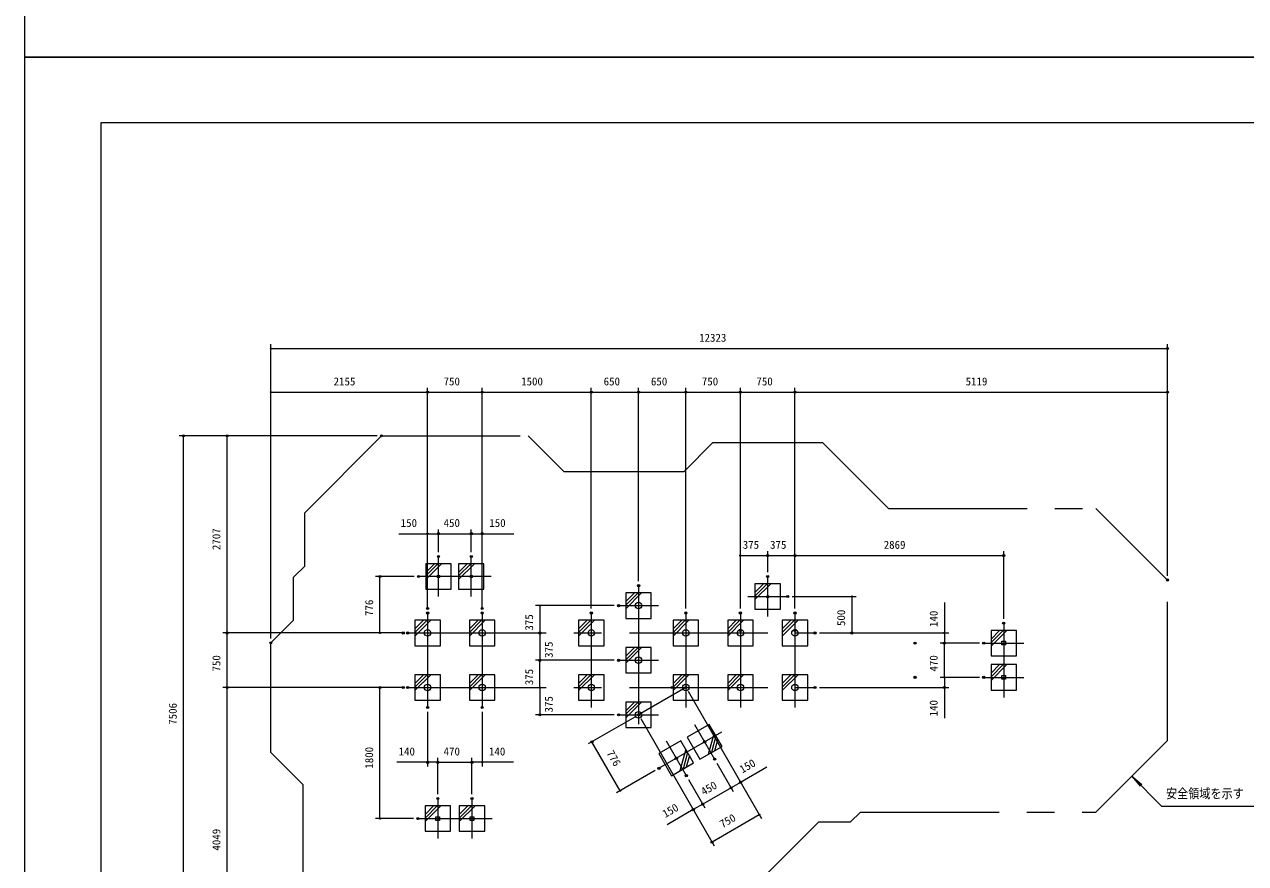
# Model space of a CAD drawing. Units: millimetres on the paper, scale 1:60. Extents: x 0 to 420, y -297 to 594.
# Drawn here: x 0 to 279.7, y -184.6 to 7.5 of the extents above; entities that cross this region are included whole.
import ezdxf
from ezdxf.enums import TextEntityAlignment as Align

# ---------------------------------------------------------------- set-up
doc = ezdxf.new("R2010")
doc.units = ezdxf.units.MM
doc.header["$PDMODE"] = 32
doc.header["$PDSIZE"] = 0.5
doc.linetypes.add('USER2', pattern=[50.8, 31.75, -6.35, 6.35, -6.35])
doc.linetypes.add('USER3', pattern=[63.5, 31.75, -6.35, 6.35, -6.35, 6.35, -6.35])
doc.layers.add('DEFPOINTS_3', color=7, linetype='Continuous', lineweight=9)
doc.layers.add('LY_1', color=7, linetype='Continuous', lineweight=9)
doc.styles.add('ＭＳ ゴシック', font='')
doc.styles.get('ＭＳ ゴシック').set_extended_font_data('MS Gothic')

# ---------------------------------------------------------------- blocks, each defined once
blk = doc.blocks.new('-000-_DOTSMALL')
at = {"color": 7, "linetype": 'Continuous', "lineweight": 9}
blk.add_circle((0, 0), 0.0625, dxfattribs=at)
blk.add_circle((0, 0), 0.0625, dxfattribs=at)

msp = doc.modelspace()

# ---------------------------------------------------------------- linework, layer by layer
at = {"layer": 'DEFPOINTS_3'}
for p, q in [((0, 297), (0, 0)), ((420, 0), (0, 0)), ((0, 0), (0, -297)), ((0, 0), (420, 0))]:
    msp.add_line(p, q, dxfattribs=at)
at = {"layer": 'LY_1'}
for p, q in [((402.5, -15), (17.5, -15)), ((17.5, -15), (17.5, -282)), ((97.767, -115.984), (91.934, -115.984)), ((91.934, -115.984), (91.934, -121.817)), ((97.767, -121.817), (97.767, -115.984)), ((105.267, -115.984), (99.434, -115.984)), ((99.434, -115.984), (99.434, -121.817)), ((105.267, -121.817), (105.267, -115.984)), ((91.934, -121.817), (97.767, -121.817)), ((99.434, -121.817), (105.267, -121.817)), ((143.593, -122.659), (137.759, -122.659)), ((137.759, -122.659), (137.759, -128.492)), ((143.593, -128.492), (143.593, -122.659)), ((173.168, -120.575), (167.335, -120.575)), ((167.335, -120.575), (167.335, -126.409)), ((173.168, -126.409), (173.168, -120.575)), ((137.759, -128.492), (143.593, -128.492)), ((167.335, -126.409), (173.168, -126.409)), ((95.267, -128.909), (89.434, -128.909)), ((89.434, -128.909), (89.434, -134.742)), ((95.267, -134.742), (95.267, -128.909)), ((107.767, -128.909), (101.934, -128.909)), ((101.934, -128.909), (101.934, -134.742)), ((107.767, -134.742), (107.767, -128.909)), ((132.767, -128.909), (126.934, -128.909)), ((126.934, -128.909), (126.934, -134.742)), ((132.767, -134.742), (132.767, -128.909)), ((154.418, -128.909), (148.585, -128.909)), ((148.585, -128.909), (148.585, -134.742)), ((154.418, -134.742), (154.418, -128.909)), ((166.918, -128.909), (161.085, -128.909)), ((161.085, -128.909), (161.085, -134.742)), ((166.918, -134.742), (166.918, -128.909)), ((179.418, -128.909), (173.585, -128.909)), ((173.585, -128.909), (173.585, -134.742)), ((179.418, -134.742), (179.418, -128.909)), ((227.235, -131.242), (221.401, -131.242)), ((221.401, -131.242), (221.401, -137.075)), ((227.235, -137.075), (227.235, -131.242)), ((223.901, -134.575), (223.901, -133.742)), ((223.901, -133.742), (224.735, -133.742)), ((224.735, -133.742), (224.735, -134.575)), ((89.434, -134.742), (95.267, -134.742)), ((101.934, -134.742), (107.767, -134.742)), ((126.934, -134.742), (132.767, -134.742)), ((143.593, -135.159), (137.759, -135.159)), ((137.759, -135.159), (137.759, -140.992)), ((143.593, -140.992), (143.593, -135.159)), ((148.585, -134.742), (154.418, -134.742)), ((161.085, -134.742), (166.918, -134.742)), ((173.585, -134.742), (179.418, -134.742)), ((224.735, -134.575), (223.901, -134.575)), ((221.401, -137.075), (227.235, -137.075)), ((227.235, -139.075), (221.401, -139.075)), ((221.401, -139.075), (221.401, -144.909)), ((227.235, -144.909), (227.235, -139.075)), ((95.267, -141.409), (89.434, -141.409)), ((89.434, -141.409), (89.434, -147.242)), ((95.267, -147.242), (95.267, -141.409)), ((107.767, -141.409), (101.934, -141.409)), ((101.934, -141.409), (101.934, -147.242)), ((107.767, -147.242), (107.767, -141.409)), ((132.767, -141.409), (126.934, -141.409)), ((126.934, -141.409), (126.934, -147.242)), ((132.767, -147.242), (132.767, -141.409)), ((137.759, -140.992), (143.593, -140.992)), ((154.418, -141.409), (148.585, -141.409)), ((148.585, -141.409), (148.585, -147.242)), ((154.418, -147.242), (154.418, -141.409)), ((166.918, -141.409), (161.085, -141.409)), ((161.085, -141.409), (161.085, -147.242)), ((166.918, -147.242), (166.918, -141.409)), ((179.418, -141.409), (173.585, -141.409)), ((173.585, -141.409), (173.585, -147.242)), ((179.418, -147.242), (179.418, -141.409)), ((223.901, -142.409), (223.901, -141.575)), ((223.901, -141.575), (224.735, -141.575)), ((224.735, -142.409), (223.901, -142.409)), ((224.735, -141.575), (224.735, -142.409)), ((221.401, -144.909), (227.235, -144.909)), ((89.434, -147.242), (95.267, -147.242)), ((101.934, -147.242), (107.767, -147.242)), ((126.934, -147.242), (132.767, -147.242)), ((143.593, -147.659), (137.759, -147.659)), ((137.759, -147.659), (137.759, -153.492)), ((143.593, -153.492), (143.593, -147.659)), ((148.585, -147.242), (154.418, -147.242)), ((161.085, -147.242), (166.918, -147.242)), ((173.585, -147.242), (179.418, -147.242)), ((137.759, -153.492), (143.593, -153.492)), ((156.866, -152.784), (151.814, -155.701)), ((159.783, -157.836), (156.866, -152.784)), ((150.371, -156.534), (145.319, -159.451)), ((153.288, -161.586), (150.371, -156.534)), ((151.814, -155.701), (154.731, -160.753)), ((154.731, -160.753), (159.783, -157.836)), ((145.319, -159.451), (148.236, -164.503)), ((148.236, -164.503), (153.288, -161.586)), ((97.601, -171.409), (91.767, -171.409)), ((91.767, -171.409), (91.767, -177.242)), ((97.601, -177.242), (97.601, -171.409)), ((105.434, -171.409), (99.601, -171.409)), ((99.601, -171.409), (99.601, -177.242)), ((105.434, -177.242), (105.434, -171.409)), ((94.267, -174.742), (94.267, -173.909)), ((94.267, -173.909), (95.101, -173.909)), ((95.101, -174.742), (94.267, -174.742)), ((95.101, -173.909), (95.101, -174.742)), ((102.101, -174.742), (102.101, -173.909)), ((102.101, -173.909), (102.934, -173.909)), ((102.934, -174.742), (102.101, -174.742)), ((102.934, -173.909), (102.934, -174.742)), ((91.767, -177.242), (97.601, -177.242)), ((99.601, -177.242), (105.434, -177.242))]:
    msp.add_line(p, q, dxfattribs=at)
at = {"layer": 'LY_1', "lineweight": 18}
for p, q in [((56.434, -133.095), (56.434, -65.702)), ((56.434, -66.702), (261.818, -66.702)), ((261.818, -118.713), (261.818, -65.702)), ((56.434, -133.095), (56.434, -75.702)), ((56.434, -76.702), (92.351, -76.702)), ((92.351, -126.242), (92.351, -75.702)), ((92.351, -76.702), (104.851, -76.702)), ((104.851, -126.242), (104.851, -75.702)), ((104.851, -76.702), (129.851, -76.702)), ((129.851, -126.242), (129.851, -75.702)), ((129.851, -76.702), (140.676, -76.702)), ((140.676, -119.992), (140.676, -75.702)), ((140.676, -76.702), (151.501, -76.702)), ((151.501, -126.242), (151.501, -75.702)), ((151.501, -76.702), (164.001, -76.702)), ((164.001, -126.242), (164.001, -75.702)), ((164.001, -76.702), (176.501, -76.702)), ((176.501, -126.242), (176.501, -75.702)), ((176.501, -76.702), (261.818, -76.702)), ((261.818, -118.713), (261.818, -75.702)), ((45.434, -86.702), (35.434, -86.702)), ((36.434, -211.809), (36.434, -86.702)), ((80.803, -86.702), (45.434, -86.702)), ((46.434, -131.825), (46.434, -86.702)), ((94.851, -113.317), (94.851, -108.11)), ((102.351, -113.317), (102.351, -108.11)), ((85.771, -109.11), (92.351, -109.11)), ((92.351, -109.11), (94.851, -109.11)), ((94.851, -109.11), (102.351, -109.11)), ((102.351, -109.11), (104.851, -109.11)), ((104.851, -109.11), (112.064, -109.11)), ((164.001, -114.11), (170.251, -114.11)), ((170.251, -117.909), (170.251, -113.11)), ((170.251, -114.11), (176.501, -114.11)), ((176.501, -114.11), (224.318, -114.11)), ((224.318, -128.575), (224.318, -113.11)), ((91.934, -119.603), (95.554, -115.984)), ((91.934, -118.779), (94.729, -115.984)), ((91.934, -117.954), (93.904, -115.984)), ((99.434, -119.603), (103.054, -115.984)), ((99.434, -118.779), (102.229, -115.984)), ((99.434, -117.954), (101.404, -115.984)), ((89.267, -118.9), (80.428, -118.9)), ((81.428, -131.825), (81.428, -118.9)), ((137.759, -126.278), (141.379, -122.659)), ((137.759, -125.454), (140.554, -122.659)), ((137.759, -124.629), (139.729, -122.659)), ((167.335, -124.195), (170.955, -120.575)), ((167.335, -123.37), (170.13, -120.575)), ((167.335, -122.545), (169.305, -120.575)), ((135.093, -125.575), (117.066, -125.575)), ((118.066, -125.575), (118.066, -131.825)), ((175.835, -123.492), (190.533, -123.492)), ((189.533, -123.492), (189.533, -131.825)), ((210.723, -124.881), (210.723, -131.825)), ((89.434, -132.528), (93.054, -128.909)), ((89.434, -131.704), (92.229, -128.909)), ((89.434, -130.879), (91.404, -128.909)), ((101.934, -132.528), (105.554, -128.909)), ((101.934, -131.704), (104.729, -128.909)), ((101.934, -130.879), (103.904, -128.909)), ((126.934, -132.528), (130.554, -128.909)), ((126.934, -131.704), (129.729, -128.909)), ((126.934, -130.879), (128.904, -128.909)), ((148.585, -132.528), (152.205, -128.909)), ((148.585, -131.704), (151.38, -128.909)), ((148.585, -130.879), (150.555, -128.909)), ((161.085, -132.528), (164.705, -128.909)), ((161.085, -131.704), (163.88, -128.909)), ((161.085, -130.879), (163.055, -128.909)), ((173.585, -132.528), (177.205, -128.909)), ((173.585, -131.704), (176.38, -128.909)), ((173.585, -130.879), (175.555, -128.909)), ((221.401, -134.862), (225.021, -131.242)), ((221.401, -134.037), (224.196, -131.242)), ((221.401, -133.212), (223.371, -131.242)), ((86.767, -131.825), (45.434, -131.825)), ((46.434, -144.325), (46.434, -131.825)), ((118.066, -131.825), (118.066, -138.075)), ((182.085, -131.825), (190.533, -131.825)), ((182.085, -131.825), (211.723, -131.825)), ((218.735, -134.159), (209.723, -134.159)), ((210.723, -131.825), (210.723, -134.159)), ((210.723, -141.992), (210.723, -134.159)), ((137.759, -138.778), (141.379, -135.159)), ((137.759, -137.954), (140.554, -135.159)), ((137.759, -137.129), (139.729, -135.159)), ((135.093, -138.075), (117.066, -138.075)), ((118.066, -144.325), (118.066, -138.075)), ((221.401, -142.695), (225.021, -139.075)), ((221.401, -141.87), (224.196, -139.075)), ((221.401, -141.045), (223.371, -139.075)), ((89.434, -145.028), (93.054, -141.409)), ((89.434, -144.204), (92.229, -141.409)), ((89.434, -143.379), (91.404, -141.409)), ((101.934, -145.028), (105.554, -141.409)), ((101.934, -144.204), (104.729, -141.409)), ((101.934, -143.379), (103.904, -141.409)), ((126.934, -145.028), (130.554, -141.409)), ((126.934, -144.204), (129.729, -141.409)), ((126.934, -143.379), (128.904, -141.409)), ((148.585, -145.028), (152.205, -141.409)), ((148.585, -144.204), (151.38, -141.409)), ((148.585, -143.379), (150.555, -141.409)), ((161.085, -145.028), (164.705, -141.409)), ((161.085, -144.204), (163.88, -141.409)), ((161.085, -143.379), (163.055, -141.409)), ((173.585, -145.028), (177.205, -141.409)), ((173.585, -144.204), (176.38, -141.409)), ((173.585, -143.379), (175.555, -141.409)), ((218.735, -141.992), (209.723, -141.992)), ((210.723, -141.992), (210.723, -144.325)), ((86.767, -144.325), (45.434, -144.325)), ((46.434, -211.809), (46.434, -144.325)), ((81.428, -174.325), (81.428, -144.325)), ((118.066, -144.325), (118.066, -150.575)), ((152.001, -145.191), (164.537, -166.903)), ((182.085, -144.325), (211.723, -144.325)), ((210.723, -144.325), (210.723, -151.352)), ((137.759, -151.278), (141.379, -147.659)), ((137.759, -150.454), (140.554, -147.659)), ((137.759, -149.629), (139.729, -147.659)), ((92.351, -149.909), (92.351, -162.429)), ((104.851, -149.909), (104.851, -162.429)), ((135.093, -150.575), (117.066, -150.575)), ((139.81, -151.075), (129.123, -157.245)), ((141.176, -151.441), (153.711, -173.153)), ((157.973, -154.701), (156.648, -159.646)), ((158.385, -155.416), (157.362, -159.234)), ((158.798, -156.13), (158.077, -158.821)), ((136.451, -167.939), (129.989, -156.745)), ((151.478, -158.451), (150.153, -163.396)), ((151.89, -159.166), (150.867, -162.984)), ((92.351, -161.429), (85.284, -161.429)), ((94.684, -161.429), (92.351, -161.429)), ((94.684, -168.742), (94.684, -160.429)), ((94.684, -161.429), (102.517, -161.429)), ((102.517, -168.742), (102.517, -160.429)), ((104.851, -161.429), (102.517, -161.429)), ((111.988, -161.429), (104.851, -161.429)), ((152.303, -159.88), (151.582, -162.571)), ((158.59, -161.604), (162.371, -168.153)), ((144.468, -163.31), (135.585, -168.439)), ((170.049, -162.566), (164.037, -166.037)), ((260.488, -171.495), (253.624, -164.631)), ((253.624, -164.631), (255.922, -166.559)), ((253.624, -164.631), (255.552, -166.929)), ((152.095, -165.354), (155.876, -171.903)), ((161.871, -167.287), (155.376, -171.037)), ((164.037, -166.037), (161.871, -167.287)), ((164.537, -166.903), (168.833, -174.344)), ((91.767, -175.028), (95.387, -171.409)), ((91.767, -174.204), (94.562, -171.409)), ((91.767, -173.379), (93.737, -171.409)), ((99.601, -175.028), (103.221, -171.409)), ((99.601, -174.204), (102.396, -171.409)), ((99.601, -173.379), (101.571, -171.409)), ((153.211, -172.287), (147.195, -175.76)), ((155.376, -171.037), (153.211, -172.287)), ((153.711, -173.153), (158.007, -180.594)), ((260.488, -171.495), (282.055, -171.495)), ((89.101, -174.325), (80.428, -174.325)), ((168.333, -173.478), (157.507, -179.728))]:
    msp.add_line(p, q, dxfattribs=at)
at = {"layer": 'LY_1', "linetype": 'USER3'}
for p, q in [((64.201, -104.305), (81.803, -86.702)), ((81.803, -86.702), (115.398, -86.702)), ((115.398, -86.702), (123.529, -94.833)), ((151.083, -94.833), (157.707, -88.209)), ((157.707, -88.209), (182.795, -88.209)), ((182.795, -88.209), (197.912, -103.325)), ((123.529, -94.833), (151.083, -94.833)), ((197.912, -103.325), (245.43, -103.325)), ((245.43, -103.325), (261.818, -119.713)), ((64.201, -116.499), (64.201, -104.305)), ((61.608, -119.091), (64.201, -116.499)), ((61.608, -128.921), (61.608, -119.091)), ((261.818, -156.437), (261.818, -119.713)), ((56.434, -134.095), (61.608, -128.921)), ((56.434, -159.206), (56.434, -134.095)), ((245.43, -172.825), (261.818, -156.437)), ((56.434, -159.206), (63.851, -166.622)), ((63.851, -195.42), (63.851, -166.622)), ((189.238, -175.075), (191.488, -172.825)), ((191.488, -172.825), (245.43, -172.825)), ((165.047, -191.962), (181.933, -175.075)), ((181.933, -175.075), (189.238, -175.075))]:
    msp.add_line(p, q, dxfattribs=at)
at = {"layer": 'LY_1', "linetype": 'USER2', "lineweight": 18}
for p, q in [((94.851, -123.484), (94.851, -114.317)), ((102.351, -123.484), (102.351, -114.317)), ((106.934, -118.9), (90.267, -118.9)), ((170.251, -128.075), (170.251, -118.909)), ((140.676, -120.992), (140.676, -155.159)), ((136.093, -125.575), (145.259, -125.575)), ((165.668, -123.492), (174.835, -123.492)), ((92.351, -127.242), (92.351, -148.909)), ((104.851, -127.242), (104.851, -148.909)), ((129.851, -127.242), (129.851, -148.909)), ((151.501, -127.242), (151.501, -148.909)), ((164.001, -127.242), (164.001, -148.909)), ((176.501, -127.242), (176.501, -148.909)), ((224.318, -129.575), (224.318, -146.575)), ((87.767, -131.825), (181.085, -131.825)), ((219.735, -134.159), (228.901, -134.159)), ((136.093, -138.075), (145.259, -138.075)), ((219.735, -141.992), (228.901, -141.992)), ((87.767, -144.325), (181.085, -144.325)), ((151.501, -144.325), (140.676, -150.575)), ((136.093, -150.575), (145.259, -150.575)), ((153.507, -152.799), (158.09, -160.738)), ((145.334, -162.81), (159.768, -154.477)), ((147.012, -156.549), (151.595, -164.488)), ((94.684, -169.742), (94.684, -178.909)), ((102.517, -169.742), (102.517, -178.909)), ((90.101, -174.325), (107.101, -174.325))]:
    msp.add_line(p, q, dxfattribs=at)
at = {"layer": 'LY_1'}
for centre, radius in [((94.851, -118.9), 0.283), ((102.351, -118.9), 0.283), ((140.676, -125.575), 0.743), ((170.251, -123.492), 0.283), ((92.351, -131.825), 0.743), ((104.851, -131.825), 0.743), ((129.851, -131.825), 0.743), ((151.501, -131.825), 0.743), ((164.001, -131.825), 0.743), ((176.501, -131.825), 0.743), ((140.676, -138.075), 0.743), ((92.351, -144.325), 0.743), ((104.851, -144.325), 0.743), ((129.851, -144.325), 0.743), ((151.501, -144.325), 0.743), ((164.001, -144.325), 0.743), ((176.501, -144.325), 0.743), ((140.676, -150.575), 0.743), ((155.799, -156.769), 0.283), ((149.303, -160.519), 0.283)]:
    msp.add_circle(centre, radius, dxfattribs=at)
for p in [(261.818, -66.702), (92.351, -76.702), (92.351, -76.702), (104.851, -76.702), (104.851, -76.702), (129.851, -76.702), (129.851, -76.702), (140.676, -76.702), (140.676, -76.702), (151.501, -76.702), (151.501, -76.702), (164.001, -76.702), (164.001, -76.702), (176.501, -76.702), (176.501, -76.702), (261.818, -76.702), (36.434, -86.702), (46.434, -86.702), (46.434, -86.702), (81.803, -86.702), (94.851, -109.11), (94.851, -109.11), (102.351, -109.11), (102.351, -109.11), (104.851, -109.11), (94.851, -114.317), (102.351, -114.317), (170.251, -114.11), (170.251, -114.11), (176.501, -114.11), (224.318, -114.11), (81.428, -118.9), (90.267, -118.9), (170.251, -118.909), (261.818, -119.713), (261.818, -119.713), (140.676, -120.992), (136.093, -125.575), (174.835, -123.492), (92.351, -126.242), (92.351, -127.242), (104.851, -126.242), (104.851, -127.242), (129.851, -127.242), (151.501, -127.242), (164.001, -127.242), (176.501, -127.242), (164.001, -131.242), (176.501, -131.242), (176.501, -131.242), (224.318, -129.575), (46.434, -131.825), (46.434, -131.825), (56.434, -134.095), (56.434, -134.095), (86.767, -131.825), (87.767, -131.825), (87.767, -131.825), (87.767, -131.825), (118.066, -131.825), (181.085, -131.825), (181.085, -131.825), (189.533, -131.825), (204.014, -134.159), (210.723, -134.159), (210.723, -134.159), (219.735, -134.159), (118.066, -138.075), (118.066, -138.075), (136.093, -138.075), (136.093, -138.075), (204.014, -141.992), (219.735, -141.992), (46.434, -144.325), (46.434, -144.325), (81.428, -144.325), (86.767, -144.325), (87.767, -144.325), (87.767, -144.325), (148.364, -144.325), (151.501, -144.325), (181.085, -144.325), (210.723, -144.325), (92.351, -148.909), (104.851, -148.909), (118.066, -150.575), (136.093, -150.575), (140.676, -150.575), (140.676, -150.575), (129.989, -156.745), (92.351, -161.429), (94.684, -161.429), (102.517, -161.429), (102.517, -161.429), (102.517, -161.429), (158.09, -160.738), (145.334, -162.81), (151.595, -164.488), (161.871, -167.287), (161.871, -167.287), (164.037, -166.037), (94.684, -169.742), (102.517, -169.742), (153.211, -172.287), (153.211, -172.287), (155.376, -171.037), (155.376, -171.037), (90.101, -174.325), (157.507, -179.728)]:
    msp.add_point(p, dxfattribs=at)

# ---------------------------------------------------------------- block references
at = {"layer": 'LY_1', "xscale": 2.32, "yscale": 2.32}
for p, rotation in [((56.434, -66.702), 180), ((56.434, -76.702), 180), ((92.351, -76.702), 180), ((104.851, -76.702), 180), ((129.851, -76.702), 180), ((140.676, -76.702), 180), ((151.501, -76.702), 180), ((164.001, -76.702), 180), ((176.501, -76.702), 180), ((36.434, -86.702), 90), ((46.434, -86.702), 90), ((92.351, -109.11), 180), ((94.851, -109.11), 180), ((102.351, -109.11), 180), ((164.001, -114.11), 180), ((170.251, -114.11), 180), ((176.501, -114.11), 180), ((81.428, -118.9), 90), ((118.066, -125.575), 90), ((189.533, -123.492), 90), ((46.434, -131.825), 270), ((46.434, -131.825), 90), ((81.428, -131.825), 270), ((118.066, -131.825), 270), ((118.066, -131.825), 90), ((189.533, -131.825), 270), ((210.723, -131.825), 90), ((210.723, -134.159), 270), ((210.723, -134.159), 90), ((118.066, -138.075), 270), ((118.066, -138.075), 90), ((210.723, -141.992), 270), ((210.723, -141.992), 90), ((46.434, -144.325), 270), ((46.434, -144.325), 90), ((81.428, -144.325), 90), ((118.066, -144.325), 90), ((118.066, -144.325), 270), ((210.723, -144.325), 270), ((118.066, -150.575), 270), ((129.989, -156.745), 120), ((92.351, -161.429), 180), ((94.684, -161.429), 180), ((102.517, -161.429), 180), ((136.451, -167.939), 300), ((161.871, -167.287), 30), ((161.871, -167.287), 210), ((164.037, -166.037), 30), ((153.211, -172.287), 210), ((155.376, -171.037), 210), ((155.376, -171.037), 30), ((168.333, -173.478), 30), ((81.428, -174.325), 270), ((157.507, -179.728), 210)]:
    msp.add_blockref('-000-_DOTSMALL', p, dxfattribs=dict(at, rotation=rotation))
for p in [(261.818, -66.702), (92.351, -76.702), (104.851, -76.702), (129.851, -76.702), (140.676, -76.702), (151.501, -76.702), (164.001, -76.702), (176.501, -76.702), (261.818, -76.702), (94.851, -109.11), (102.351, -109.11), (104.851, -109.11), (170.251, -114.11), (176.501, -114.11), (224.318, -114.11), (94.684, -161.429), (102.517, -161.429), (104.851, -161.429)]:
    msp.add_blockref('-000-_DOTSMALL', p, dxfattribs=at)

# ---------------------------------------------------------------- texts
at = {"layer": 'LY_1', "style": 'ＭＳ ゴシック'}
for s, p in [('12323', (154.546, -65.702)), ('2155', (70.82, -75.702)), ('750', (96.016, -75.702)), ('1500', (113.772, -75.702)), ('650', (132.678, -75.702)), ('650', (143.504, -75.702)), ('750', (155.166, -75.702)), ('750', (167.666, -75.702)), ('5119', (215.581, -75.702)), ('150', (86.192, -108.11)), ('450', (96.016, -108.11)), ('150', (106.485, -108.11)), ('375', (164.543, -113.11)), ('375', (170.793, -113.11)), ('2869', (196.826, -113.11)), ('140', (85.705, -160.429)), ('470', (96.016, -160.429)), ('140', (106.409, -160.429))]:
    msp.add_text(s, height=1.833, dxfattribs=at).set_placement(p, align=Align.BOTTOM_LEFT)
for s, rotation, p in [('2707', 90, (45.434, -112.854)), ('776', 90, (80.428, -127.946)), ('375', 90, (117.066, -131.284)), ('500', 90, (188.533, -130.242)), ('140', 90, (209.723, -130.46)), ('375', 90, (121.566, -137.534)), ('750', 90, (45.434, -140.66)), ('470', 90, (209.723, -140.66)), ('375', 90, (117.066, -143.784)), ('7506', 90, (35.434, -152.846)), ('375', 90, (121.566, -150.034)), ('140', 90, (209.723, -150.931)), ('1800', 90, (80.428, -162.904)), ('776', 300, (132.794, -159.605)), ('150', 30, (164.718, -164.489)), ('450', 30, (155.885, -169.588)), ('150', 30, (147.06, -174.684)), ('750', 30, (160.182, -177.03)), ('4049', 90, (45.434, -181.658))]:
    msp.add_text(s, height=1.833, rotation=rotation, dxfattribs=at).set_placement(p, align=Align.BOTTOM_LEFT)
at = {"layer": 'LY_1', "style": 'ＭＳ ゴシック', "width": 0.85}
msp.add_text('安全領域を示す', height=2.199, dxfattribs=at).set_placement((261.471, -170.345), align=Align.BOTTOM_LEFT)

doc.saveas('drawing.dxf')
